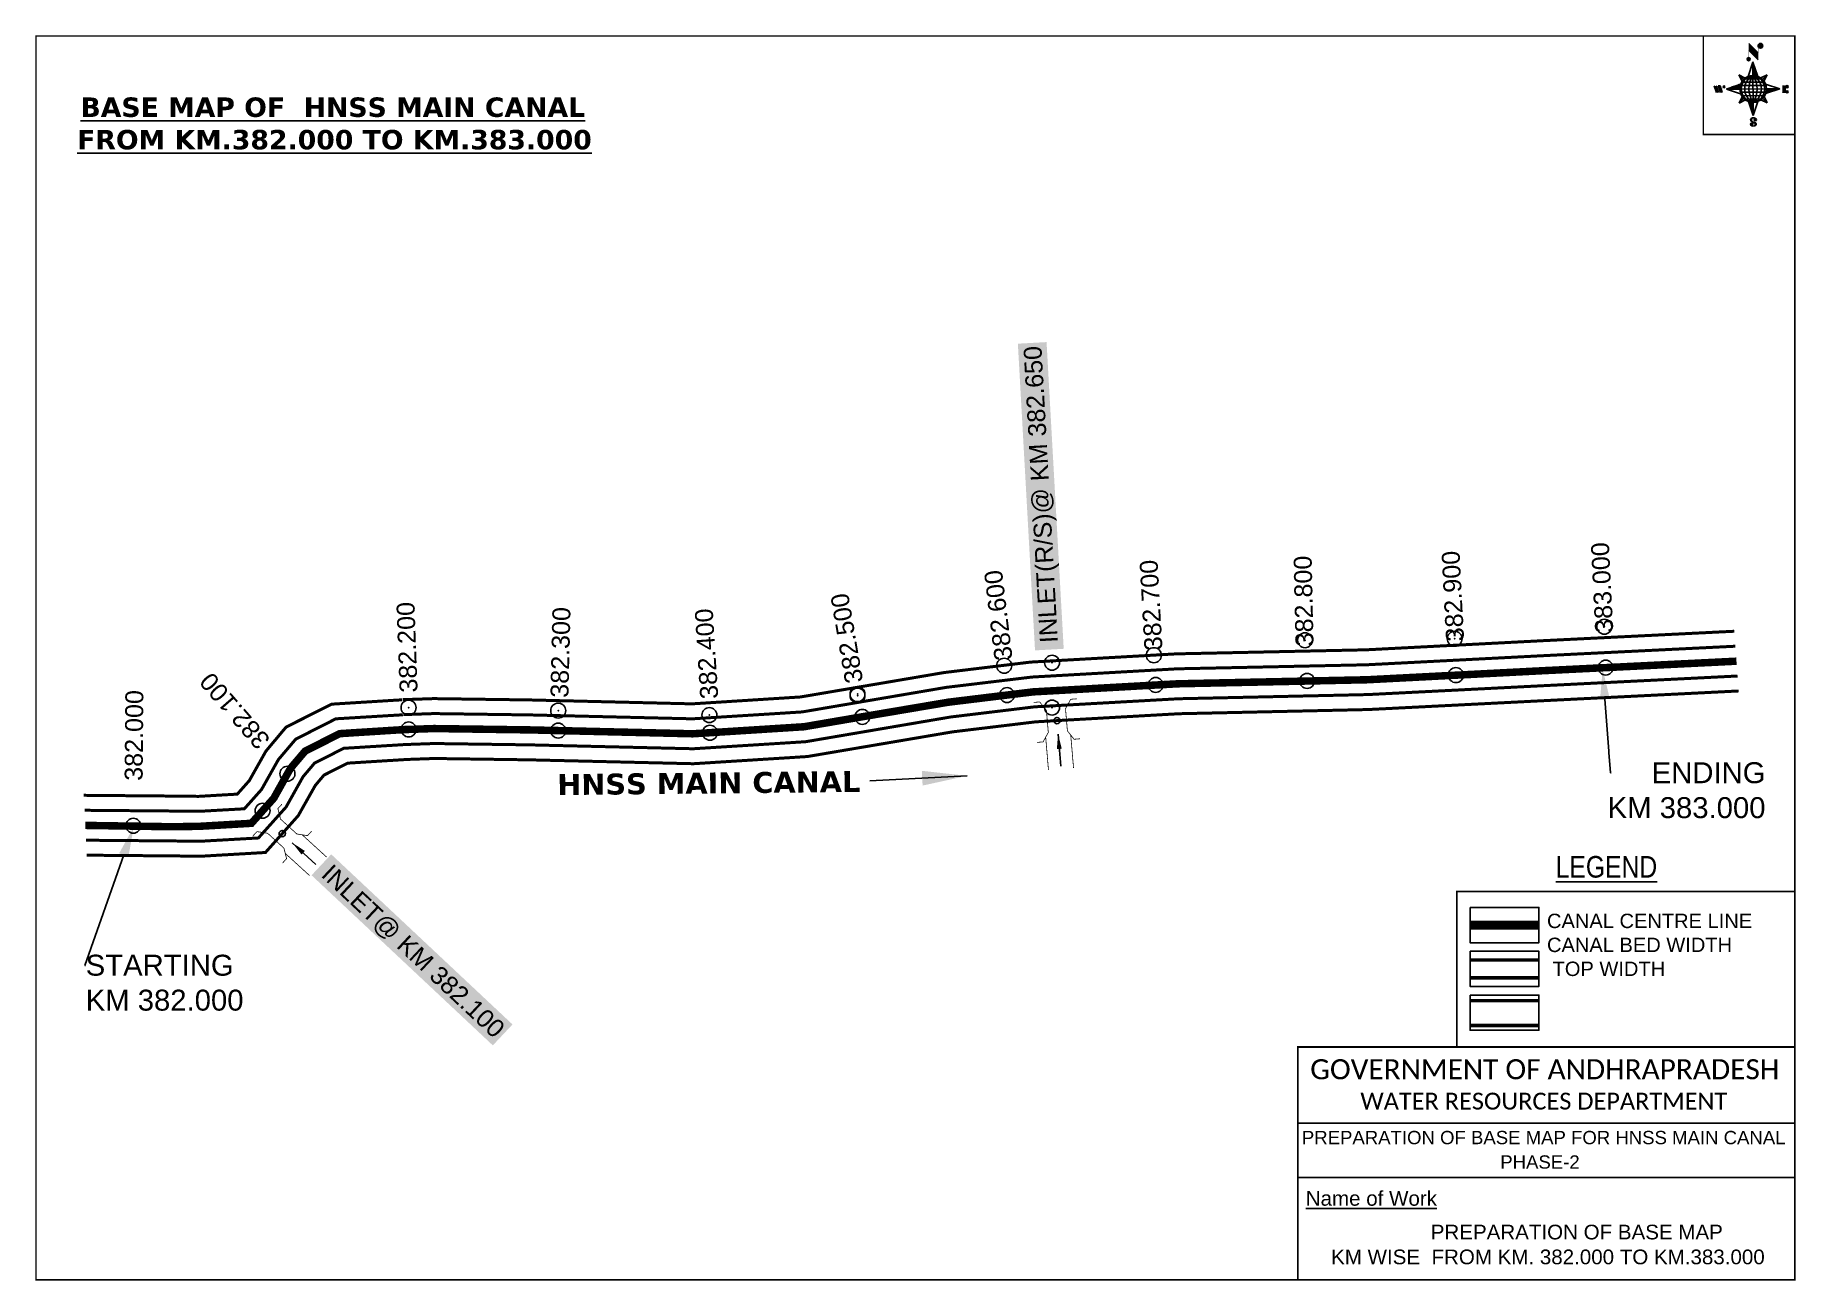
# Model space of a CAD drawing. Header units: inches. Extents: x 176049 to 177225, y 1580781 to 1581613.
import ezdxf
from ezdxf import colors
from ezdxf.entities.mleader import LeaderData, LeaderLine
from ezdxf.enums import TextEntityAlignment as Align
from ezdxf.math import Vec2, Vec3

# ---------------------------------------------------------------- set-up
doc = ezdxf.new("R2010")
doc.units = ezdxf.units.IN
doc.header["$MEASUREMENT"] = 0
doc.header["$PDMODE"] = 32
doc.header["$PDSIZE"] = 10
doc.linetypes.add('HIDDEN2', pattern=[0.1875, 0.125, -0.0625])
for name, color, linetype in [('AQUADUCT', 1, 'Continuous'), ('bord', 1, 'Continuous'), ('CANAL1', 242, 'Continuous'), ('CSMark', 72, 'Continuous'), ('DCBMS', 232, 'Continuous'), ('PAGE', 7, 'Continuous'), ('STRUCTURE', 5, 'Continuous'), ('TEXT', 6, 'Continuous')]:
    doc.layers.add(name, color=color, linetype=linetype)
doc.styles.add('ARIALN', font='ARIALN_1.TTF')
doc.styles.get("Standard").update_dxf_attribs({"font": 'ARIAL_1.TTF'})
doc.dimstyles.get("Standard").update_dxf_attribs({"dimtxt": 0.18, "dimasz": 0.18, "dimexe": 0.18, "dimexo": 0.0625, "dimgap": 0.09, "dimtad": 0, "dimtih": 1, "dimtoh": 1, "dimdec": 4, "dimzin": 0, "dimdsep": 46, "dimtxsty": 'Standard', "dimcen": 0.09, "dimadec": 0, "dimazin": 0, "dimtfac": 1, "dimtdec": 4, "dimtofl": 0, "dimtmove": 0, "dimatfit": 3, "dimfxl": 0, "dimtolj": 1, "dimtzin": 0, "dimarcsym": 0})
pattern_1 = [(267.297113149, (-8720374.938, 50637915.138), (10.5367255337, -0.497431438), [])]
pattern_2 = [(357.297113149, (-8720374.938, 50637915.138), (0.497431438, 10.5367255337), [])]

# ---------------------------------------------------------------- blocks, each defined once
blk = doc.blocks.new('*X8')
at = {"color": 0, "linetype": 'Continuous'}
for p, q in [((6321.6, 240.5), (6322.3, 241.2)), ((6321.6, 240.3), (6322.3, 241)), ((6321.6, 240.1), (6322.3, 240.8)), ((6321.6, 239.9), (6322.4, 240.7)), ((6321.6, 239.8), (6322.4, 240.6)), ((6321.6, 239.6), (6322.5, 240.5)), ((6321.6, 239.4), (6322.5, 240.3)), ((6321.6, 239.2), (6322.6, 240.2)), ((6321.7, 239.1), (6322.6, 240.1)), ((6321.8, 240.8), (6322.4, 241.4)), ((6321.8, 239), (6322.7, 240)), ((6321.8, 239), (6322.8, 239.9)), ((6321.9, 238.9), (6322.9, 239.8)), ((6322, 238.8), (6323, 239.7)), ((6322.1, 241.3), (6322.4, 241.6)), ((6322.1, 238.7), (6323.1, 239.6)), ((6322.2, 238.6), (6323.1, 239.6)), ((6322.3, 238.5), (6323.2, 239.5)), ((6322.4, 238.5), (6323.3, 239.4)), ((6322.5, 238.4), (6323.4, 239.3)), ((6322.7, 238.4), (6323.6, 239.3)), ((6322.8, 238.3), (6323.7, 239.2)), ((6322.9, 238.3), (6323.8, 239.1)), ((6323.1, 238.2), (6323.9, 239.1)), ((6323.2, 238.2), (6324, 239)), ((6323.3, 238.2), (6324.2, 239)), ((6323.5, 238.1), (6324.3, 238.9)), ((6323.7, 238.1), (6324.4, 238.9)), ((6323.8, 238.1), (6324.6, 238.8)), ((6324.1, 238.2), (6324.7, 238.8)), ((6324.3, 238.3), (6324.9, 238.8)), ((6324.6, 238.3), (6325.1, 238.8)), ((6324.8, 238.4), (6325.2, 238.8)), ((6325.1, 238.5), (6325.4, 238.8)), ((6325.4, 238.6), (6325.6, 238.8))]:
    blk.add_line(p, q, dxfattribs=at)
blk = doc.blocks.new('*X7')
at = {"color": 0, "linetype": 'Continuous'}
for p, q in [((6324.4, 240.3), (6324.5, 240.4)), ((6324.6, 240.3), (6324.8, 240.5)), ((6324.7, 240.2), (6325, 240.5)), ((6324.8, 240.2), (6325.2, 240.6)), ((6325, 240.1), (6325.5, 240.6)), ((6325.1, 240.1), (6325.6, 240.6)), ((6325.2, 240), (6325.8, 240.6)), ((6325.3, 240), (6326, 240.6)), ((6325.4, 239.9), (6326.1, 240.6)), ((6325.5, 239.8), (6326.2, 240.5)), ((6325.6, 239.8), (6326.3, 240.5)), ((6325.7, 239.7), (6326.5, 240.4)), ((6325.9, 239.6), (6326.6, 240.3)), ((6326, 239.5), (6326.7, 240.3)), ((6326, 239.4), (6326.8, 240.2)), ((6326.1, 239.3), (6327, 240.2)), ((6326.2, 239.3), (6327.1, 240.1)), ((6326.3, 239.2), (6327.1, 240)), ((6326.4, 239.1), (6327.2, 239.9)), ((6326.5, 239), (6327.3, 239.8)), ((6326.5, 238.9), (6327.4, 239.7)), ((6326.6, 238.8), (6327.5, 239.6)), ((6326.7, 238.7), (6327.5, 239.5)), ((6326.8, 238.6), (6327.6, 239.4)), ((6326.8, 238.5), (6327.7, 239.3)), ((6326.8, 236.5), (6327.4, 237)), ((6326.9, 238.3), (6327.8, 239.2)), ((6326.9, 238.2), (6327.9, 239.1)), ((6326.9, 236.8), (6327.6, 237.4)), ((6327, 238.1), (6327.8, 239)), ((6327, 237.9), (6327.8, 238.8)), ((6327, 237.8), (6327.8, 238.6)), ((6327, 237.6), (6327.8, 238.4)), ((6327, 237.4), (6327.8, 238.2)), ((6327, 237.3), (6327.8, 238)), ((6327, 237.1), (6327.8, 237.9))]:
    blk.add_line(p, q, dxfattribs=at)
blk = doc.blocks.new('H')
at = {"layer": 'bord', "extrusion": (0.000427885, 0.004792, 0.999988)}
h = blk.add_hatch(dxfattribs=at)
h.set_pattern_fill('LINE', color=8, scale=84.387686, angle=-2.7029, style=0)
h.set_pattern_definition(pattern_2)
h.paths.add_polyline_path([(-492, 786, -0.090992), (-448, 775), (-486, 912)])
h = blk.add_hatch(dxfattribs=at)
h.set_pattern_fill('LINE', color=8, scale=84.387686, angle=-92.7029, style=0)
h.set_pattern_definition(pattern_1)
h.paths.add_polyline_path([(-625, 665, -0.090992), (-615, 710), (-751, 671)])
h = blk.add_hatch(dxfattribs=at)
h.set_pattern_fill('LINE', color=8, scale=84.387686, angle=-2.7029, style=0)
h.set_pattern_definition(pattern_2)
h.paths.add_polyline_path([(-504, 533, -0.090992), (-549, 543), (-510, 406)])
h = blk.add_hatch(dxfattribs=at)
h.set_pattern_fill('LINE', color=8, scale=84.387686, angle=-92.7029, style=0)
h.set_pattern_definition(pattern_1)
h.paths.add_polyline_path([(-246, 647), (-372, 653, -0.090992), (-382, 609)])
for p, q in [((-519, 1020, -1217), (-435, 927, -1216)), ((-516, 1087, -1217), (-432, 994, -1217)), ((-538, 774, -1216), (-487, 906, -1216)), ((-487, 906, -1216), (-493, 780, -1216)), ((-487, 906, -1216), (-448, 769, -1216)), ((-865, 701, -1215), (-847, 638, -1215)), ((-847, 700, -1215), (-829, 637, -1215)), ((-829, 699, -1215), (-811, 636, -1215)), ((-829, 699, -1215), (-811, 698, -1215)), ((-811, 698, -1215), (-794, 635, -1215)), ((-752, 665, -1215), (-615, 704, -1215)), ((-627, 794, -1216), (-567, 760, -1216)), ((-627, 794, -1216), (-584, 747, -1215)), ((-599, 731, -1215), (-627, 794, -1216)), ((-421, 753, -1216), (-359, 781, -1216)), ((-359, 781, -1216), (-405, 739, -1216)), ((-359, 781, -1216), (-392, 721, -1215)), ((-379, 693, -1215), (-246, 641, -1215)), ((-213, 669, -1215), (-217, 601, -1215)), ((-752, 665, -1215), (-625, 659, -1215)), ((-619, 614, -1215), (-752, 665, -1215)), ((-639, 526, -1214), (-606, 585, -1215)), ((-639, 526, -1214), (-593, 568, -1215)), ((-577, 553, -1215), (-639, 526, -1214)), ((-511, 400, -1214), (-549, 537, -1214)), ((-460, 533, -1215), (-511, 400, -1214)), ((-505, 527, -1214), (-511, 400, -1214)), ((-371, 513, -1214), (-431, 546, -1215)), ((-371, 513, -1214), (-414, 560, -1215)), ((-399, 576, -1215), (-371, 513, -1214)), ((-246, 641, -1215), (-383, 603, -1215)), ((-373, 647, -1215), (-246, 641, -1215)), ((-197, 600, -1215), (-194, 668, -1215))]:
    blk.add_line(p, q, dxfattribs=at)
at = {"layer": 'bord', "color": 8, "linetype": 'ByBlock', "extrusion": (0.000427885, 0.004792, 0.999988)}
for p, q in [((-375, 679, -1215), (-620, 691, -1215)), ((-386, 711, -1215), (-605, 722, -1215)), ((-411, 744, -1216), (-578, 752, -1216)), ((-493, 780, -1216), (-505, 527, -1214)), ((-373, 647, -1215), (-625, 659, -1215)), ((-378, 616, -1215), (-623, 628, -1215)), ((-392, 585, -1215), (-611, 595, -1215)), ((-420, 555, -1215), (-587, 562, -1215))]:
    blk.add_line(p, q, dxfattribs=at)
at = {"layer": 'bord', "extrusion": (0.000427885, 0.004792, 0.999988), "elevation": -1212}
for points, const_width in [([(-522, 960), (-516, 1093)], 1.61), ([(-434, 933), (-428, 1066)], 1.61), ([(-870, 707), (-846, 706)], 0.642), ([(-829, 643), (-821, 678)], 0.642), ([(-793, 641), (-782, 694)], 0.642), ([(-223, 676), (-174, 673)], 0.706), ([(-829, 643), (-855, 644)], 0.642), ([(-811, 642), (-784, 641)], 0.642), ([(-177, 605), (-226, 607)], 0.706), ([(-195, 645), (-185, 644)], 0.706)]:
    blk.add_lwpolyline(points, dxfattribs=dict(at, const_width=const_width))
for points, const_width in [([(-414, 1073, 1), (-398, 1058, 1)], 22.3), ([(-530, 950, 1), (-520, 939, 1)], 14.8), ([(-776, 697, 1), (-769, 690, 1)], 8.9), ([(-180, 618, 1), (-173, 611, 1)], 9.79), ([(-178, 667, 1), (-171, 660, 1)], 9.79), ([(-490, 362, 1), (-498, 369, 1)], 11.1), ([(-525, 322, 1), (-533, 329, 1)], 11.1)]:
    blk.add_lwpolyline(points, format="xyb", close=True, dxfattribs=dict(at, const_width=const_width))
for points in [[(-537, 317), (-531, 310), (-520, 307), (-505, 307), (-494, 310), (-486, 318), (-487, 326), (-491, 333), (-494, 336), (-503, 341), (-522, 347), (-530, 352), (-534, 355), (-537, 363), (-537, 373), (-530, 381), (-520, 384), (-504, 384), (-493, 380), (-487, 373)], [(-522, 348), (-526, 354), (-528, 361), (-528, 371), (-526, 375), (-521, 381), (-515, 384)], [(-505, 307), (-499, 312), (-497, 319), (-497, 327), (-501, 335), (-509, 343)]]:
    blk.add_lwpolyline(points, dxfattribs=at)
at = {"layer": 'bord', "extrusion": (0.000427885, 0.004792, 0.999988)}
for centre, radius in [((-406, 1065, -1212), 22.3), ((-525, 944, -1212), 14.8), ((-773, 694, -1212), 8.9), ((-498, 659, -1212), 127), ((-177, 615, -1212), 9.79), ((-174, 663, -1212), 9.79), ((-494, 365, -1212), 11.1), ((-529, 325, -1212), 11.1)]:
    blk.add_circle(centre, radius, dxfattribs=at)
at = {"layer": 'bord', "color": 8, "linetype": 'ByBlock', "extrusion": (0.000427885, 0.004792, 0.999988)}
for centre, radius, start, end in [((-482, 658, -1212), 128, 94.9254, 259.6691), ((-437, 656, -1212), 141, 113.2864, 241.308), ((-316, 651, -1212), 222, 142.5892, 212.0053), ((-560, 662, -1212), 141, 293.2864, 61.308), ((-681, 668, -1212), 222, 322.5892, 32.0053), ((-515, 660, -1212), 128, 274.9254, 79.6691)]:
    blk.add_arc(centre, radius, start, end, dxfattribs=at)
at = {"layer": 'bord', "extrusion": (0.000427885, 0.004792, 0.999988)}
for points in [[(-516, 1093, -1212), (-431, 1000, -1212), (-519, 1026, -1212), (-434, 933, -1212)], [(-864, 707, -1212), (-846, 706, -1212), (-846, 644, -1212), (-829, 643, -1212)], [(-829, 705, -1212), (-811, 704, -1212), (-811, 642, -1212), (-793, 641, -1212)], [(-193, 674, -1212), (-197, 606, -1212), (-213, 675, -1212), (-216, 607, -1212)]]:
    blk.add_solid(points, dxfattribs=at)
at = {"layer": 'bord', "extrusion": (0.000427885, 0.004792, 0.999988), "xscale": 7.977342409717546, "yscale": 7.977342408231451, "zscale": 7.977342408476333, "rotation": 138.0840426661453}
for name, p in [('*X7', (38301, -31929, -1212)), ('*X8', (38314, -31951, -1212))]:
    blk.add_blockref(name, p, dxfattribs=at)
blk = doc.blocks.new('IN')
at = {"layer": 'STRUCTURE', "color": 190, "const_width": 0.5}
for points in [[(763895.1, 1696672), (763895.1, 1696668), (763889.1, 1696664), (763881.7, 1696664), (763874.3, 1696664), (763868.3, 1696668), (763868.3, 1696672)], [(763871.3, 1696666), (763849.3, 1696666)], [(763871.3, 1696649.2), (763849.3, 1696649.2)], [(763868.3, 1696643.2), (763868.3, 1696647.2), (763874.3, 1696651.2), (763881.7, 1696651.2), (763881.7, 1696651.2), (763881.7, 1696651.2), (763889.1, 1696651.2), (763895.1, 1696647.2), (763895.1, 1696643.2)]]:
    blk.add_lwpolyline(points, dxfattribs=at)
at = {"layer": 'STRUCTURE', "color": 0}
blk.add_circle((763881.7, 1696657.6), 2.11, dxfattribs=at)
blk.add_leader([(763872.7, 1696657.6), (763851.2, 1696657.6)], dimstyle='Standard', override={"dimasz": 10, "dimgap": 0.09, "dimtad": 0}, dxfattribs=at)

msp = doc.modelspace()

# ---------------------------------------------------------------- linework, layer by layer
for p in [(176728, 1581194, 701), (176728, 1581194, 701), (176598, 1581172, 700)]:
    msp.add_point(p)
at = {"layer": 'CANAL1', "color": 200, "const_width": 2}
for points in [[(176294.1, 1581169.3), (176314.8, 1581170), (176379.5, 1581169.1), (176487.5, 1581166.5), (176559.9, 1581171.1), (176655.8, 1581187.4), (176713.7, 1581194.4), (176811.2, 1581199.9), (176937.9, 1581202.6), (177056.1, 1581208.7), (177183.8, 1581215)], [(176295.5, 1581129.3), (176315.2, 1581130), (176378.7, 1581129.1), (176488.3, 1581126.5), (176564.5, 1581131.3), (176661.6, 1581147.8), (176717.2, 1581154.5), (176812.8, 1581159.9), (176939.3, 1581162.7), (177058.1, 1581168.7), (177186.7, 1581175.1)], [(176139.8, 1581104.9), (176157.8, 1581104.7), (176183.6, 1581106.2), (176191.6, 1581115.2), (176202.7, 1581134.9), (176216.2, 1581151), (176246.7, 1581166.3), (176293.6, 1581169.2)], [(176141.7, 1581064.9), (176159.2, 1581064.7), (176202.4, 1581067.2), (176224.3, 1581091.8), (176235.7, 1581112), (176241.5, 1581118.9), (176257.4, 1581126.9), (176296.1, 1581129.3)], [(176081, 1581105.4), (176139.8, 1581104.9)], [(176083, 1581065.4), (176141.7, 1581064.9)]]:
    msp.add_lwpolyline(points, dxfattribs=at)
at = {"layer": 'CANAL1', "color": 1, "linetype": 'HIDDEN2', "ltscale": 100, "const_width": 5}
msp.add_lwpolyline([(176294.8, 1581149.3), (176315, 1581150), (176379.1, 1581149.1), (176487.9, 1581146.5), (176562.2, 1581151.2), (176599.6, 1581157.6), (176658.7, 1581167.6), (176699.7, 1581172.6), (176715.4, 1581174.5), (176812, 1581179.9), (176938.6, 1581182.6), (177057.1, 1581188.7), (177097.9, 1581190.7), (177185.3, 1581195)], dxfattribs=at)
at = {"layer": 'CANAL1', "color": 5, "const_width": 2}
for points in [[(176294.5, 1581159.3), (176314.9, 1581160), (176379.3, 1581159.1), (176487.7, 1581156.5), (176561, 1581161.1), (176657.2, 1581177.5), (176714.5, 1581184.4), (176811.6, 1581189.9), (176938.2, 1581192.6), (177056.6, 1581198.7), (177184.5, 1581205)], [(176295.2, 1581139.3), (176315.1, 1581140), (176378.9, 1581139.1), (176488.1, 1581136.5), (176563.3, 1581141.2), (176660.1, 1581157.7), (176716.3, 1581164.5), (176812.4, 1581169.9), (176939, 1581172.7), (177057.6, 1581178.7), (177186, 1581185.1)], [(176140.3, 1581094.9), (176158.1, 1581094.7), (176188.3, 1581096.4), (176199.8, 1581109.3), (176211, 1581129.2), (176222.6, 1581142.9), (176249.4, 1581156.5), (176294.2, 1581159.2)], [(176141.2, 1581074.9), (176158.8, 1581074.7), (176197.7, 1581076.9), (176216.2, 1581097.6), (176227.5, 1581117.8), (176235.2, 1581126.9), (176254.7, 1581136.8), (176295.4, 1581139.3)], [(176081.5, 1581095.4), (176140.3, 1581094.9)], [(176082.5, 1581075.4), (176141.2, 1581074.9)]]:
    msp.add_lwpolyline(points, dxfattribs=at)
at = {"layer": 'CANAL1', "color": 1, "linetype": 'HIDDEN2', "ltscale": 8, "const_width": 5}
msp.add_lwpolyline([(176082, 1581085.3), (176114.1, 1581084.8), (176140.5, 1581084.4), (176158.5, 1581084.7), (176193, 1581086.7), (176208, 1581103.5), (176217.1, 1581119.8), (176219.2, 1581123.5), (176228.9, 1581134.9), (176252, 1581146.6), (176294.8, 1581149.3)], dxfattribs=at)
at = {"layer": 'CANAL1', "color": 1, "linetype": 'HIDDEN2', "ltscale": 100, "const_width": 6, "elevation": -0.4}
msp.add_lwpolyline([(177053.3, 1581018.7), (177007.3, 1581018.7)], dxfattribs=at)
at = {"layer": 'CANAL1', "color": 5, "const_width": 2.4, "elevation": -0.4}
for points in [[(177053.3, 1580995.4), (177007.3, 1580995.4)], [(177053.3, 1580983.4), (177007.3, 1580983.4)]]:
    msp.add_lwpolyline(points, dxfattribs=at)
at = {"layer": 'CANAL1', "color": 200, "const_width": 2.4, "elevation": -0.4}
for points in [[(177053.3, 1580968.2), (177007.3, 1580968.2)], [(177053.3, 1580951.7), (177007.3, 1580951.7)]]:
    msp.add_lwpolyline(points, dxfattribs=at)
at = {"layer": 'CSMark', "color": 2}
for p in [(177097, 1581218), (176897, 1581209), (176997, 1581210), (176696, 1581192), (176796, 1581199), (176598, 1581173), (176298, 1581164), (176398, 1581162), (176499, 1581159), (176728, 1581164)]:
    msp.add_point(p, dxfattribs=at)
at = {"layer": 'CSMark', "color": 3}
for p in [(176898.4, 1581181.8), (176997.8, 1581185.7), (177097.9, 1581190.7), (176697.9, 1581172.4), (176797.2, 1581179.1), (176601.2, 1581157.8), (176298.1, 1581149.4), (176398, 1581148.6), (176499.4, 1581147.2), (176217.1, 1581119.8), (176200.5, 1581095.1), (176114.1, 1581085.1)]:
    msp.add_point(p, dxfattribs=at)
at = {"layer": 'PAGE', "const_width": 1}
msp.add_lwpolyline([(176049.1, 1580781.7), (177224.3, 1580781.7), (177224.3, 1581612.7), (176049.1, 1581612.7), (176049.1, 1580781.7)], dxfattribs=at)
at = {"layer": 'PAGE'}
for points, const_width in [([(177224.3, 1581612.7), (177163.2, 1581612.7), (177163.2, 1581546.9), (177224.3, 1581546.9)], 1), ([(176998.5, 1581041.1), (177224.3, 1581041.1), (177224.3, 1580937.3), (176998.5, 1580937.3)], 1.2), ([(176892.2, 1580937.3), (177224.3, 1580937.3), (177224.3, 1580781.7), (176892.2, 1580781.7)], 1.2)]:
    msp.add_lwpolyline(points, close=True, dxfattribs=dict(at, const_width=const_width))
at = {"layer": 'PAGE', "elevation": -0.4}
for points in [[(177007.3, 1581030.5), (177053.3, 1581030.5), (177053.3, 1581006.9), (177007.3, 1581006.9)], [(177007.3, 1581001.2), (177053.3, 1581001.2), (177053.3, 1580977.7), (177007.3, 1580977.7)], [(177007.3, 1580971.9), (177053.3, 1580971.9), (177053.3, 1580948.4), (177007.3, 1580948.4)]]:
    msp.add_lwpolyline(points, close=True, dxfattribs=at)
at = {"layer": 'PAGE'}
for points in [[(176892.2, 1580886.3), (177224.3, 1580886.3)], [(176892.2, 1580850), (177224.3, 1580850)]]:
    msp.add_lwpolyline(points, dxfattribs=at)

# ---------------------------------------------------------------- block references
at = {"layer": 'AQUADUCT', "color": 1, "xscale": 0.0703495379661093, "yscale": 0.07034953800030053, "zscale": 0.07034953795990817, "rotation": 3.078330607406165}
msp.add_blockref('H', (177233.9, 1581533.3, 85.4), dxfattribs=at)
at = {"layer": 'STRUCTURE', "color": 0}
for p, rotation in [((1931828, 963257.6), 94.84349923835633), ((1883844.6, 2320105.3), 137.6404880965932)]:
    msp.add_blockref('IN', p, dxfattribs=dict(at, rotation=rotation))

# ---------------------------------------------------------------- texts
at = {"layer": 'CANAL1', "color": 7, "insert": (176396.3, 1581119.5), "char_height": 14, "width": 205.129, "attachment_point": 1, "rotation": 0.6183}
msp.add_mtext('\\pi0.96322;{\\fVerdana|b1|i0|c0|p34;HNSS MAIN CANAL}', dxfattribs=at)
at = {"layer": 'CSMark', "color": 1}
for s, rotation, p in [('382.900', 92.9141, (176997.3, 1581208.2)), ('383.000', 92.8411, (177097, 1581213.9)), ('382.600', 96.8781, (176695.7, 1581195.6)), ('382.700', 93.2006, (176795.8, 1581202.2)), ('382.800', 91.2507, (176896.7, 1581204.9)), ('382.200', 92.0842, (176298.1, 1581174)), ('382.500', 99.6684, (176595.9, 1581180.4)), ('382.300', 88.6479, (176398.8, 1581170.6)), ('382.400', 93.6236, (176499, 1581169.7)), ('382.100', 130.9726, (176201.7, 1581138.9)), ('382.000', 89.5, (176114.3, 1581115.1))]:
    msp.add_text(s, height=12, rotation=rotation, dxfattribs=at).set_placement(p, align=Align.MIDDLE_LEFT)
at = {"layer": 'PAGE', "extrusion": (0.000201441, 0.004807, 0.999988), "style": 'ARIALN'}
msp.add_text('%%ULEGEND', height=14.4, rotation=359.9999, dxfattribs=at).set_placement((177098.4, 1581039.2, 7635.5), align=Align.MIDDLE)
at = {"layer": 'PAGE', "extrusion": (0.000201441, 0.004807, 0.999988)}
for s, height, p in [('PREPARATION OF BASE MAP FOR HNSS MAIN CANAL', 8.878, (176894.9, 1580853.9, 7634.6)), ('%%UName of Work', 9.822, (176897.5, 1580812.8, 7633.3))]:
    msp.add_text(s, height=height, rotation=359.9999, dxfattribs=at).set_placement(p)
for s, height, p in [('PHASE-2', 8.88, (177054, 1580842, 7634.6)), ('PREPARATION OF BASE MAP', 9.822, (177078.6, 1580795.2, 7633.4)), ('KM WISE  FROM KM. 382.000 TO KM.383.000', 9.822, (177059.3, 1580778.6, 7633.4))]:
    msp.add_text(s, height=height, rotation=359.9999, dxfattribs=at).set_placement(p, align=Align.MIDDLE_CENTER)
at = {"layer": 'PAGE', "extrusion": (0.000201441, 0.004807, 0.999988), "attachment_point": 1, "text_direction": (1, -1e-06, -0.000201)}
for s, insert, char_height, width in [('CANAL CENTRE LINE CANAL BED WIDTH {\\H2.3732x; }\\P TOP WIDTH{\\H1.9155x; }', (177058.7, 1581026.3, -0.4), 9.6, 168.926), ('\\pi3.5885;{\\fCalibri|b0|i0|c0|p34;\\H1.3333x;GOVERNMENT OF ANDHRAPRADESH\\P\\pi37.073;\\H0.83998x;WATER RESOURCES DEPARTMENT}', (176896.9, 1580929.1, -1.3), 10.059, 321.276)]:
    msp.add_mtext(s, dxfattribs=dict(at, insert=insert, char_height=char_height, width=width))
at = {"layer": 'STRUCTURE', "color": 5, "char_height": 12, "attachment_point": 1, "bg_fill": 1, "box_fill_scale": 1.3, "bg_fill_color": 7, "bg_fill_true_color": 16777215, "bg_fill_transparency": 4390977}
for s, insert, width, rotation in [('\\pi0.84172;INLET(R/S)@ KM 382.650', (176720, 1581206), 198.014, 93.2006), ('\\pi0.84172;INLET@ KM 382.100', (176246.5, 1581060.9), 158.903, 316.8258)]:
    msp.add_mtext(s, dxfattribs=dict(at, insert=insert, width=width, rotation=rotation))
at = {"layer": 'TEXT', "color": 1, "insert": (176057, 1581571.6), "char_height": 13, "width": 379.826, "attachment_point": 1}
msp.add_mtext('\\pi21.755;{\\fVerdana|b1|i0|c0|p34;\\LBASE MAP OF  HNSS MAIN CANAL \\P\\pi19.564;FROM KM.382.000 TO KM.383.000}', dxfattribs=at)

# ---------------------------------------------------------------- leaders
at = {"layer": 'CANAL1', "color": 7}
msp.add_leader([(176671.2, 1581118.4), (176606.3, 1581115)], dimstyle='Standard', override={"dimasz": 30, "dimgap": 0.09, "dimtad": 0}, dxfattribs=at)
at = {"layer": 'DCBMS', "color": 5}
ml = msp.add_multileader_mtext('Standard', dxfattribs=at)
ml.set_content('STARTING\\PKM 382.000', color=5)
ml.set_leader_properties()
ml.build(insert=Vec2(0, 0))
ml.multileader.update_dxf_attribs({"dogleg_length": 0.36, "arrow_head_size": 20})
ctx = ml.context
ctx.base_point, ctx.char_height, ctx.arrow_head_size, ctx.landing_gap_size, ctx.plane_origin = Vec3(176082.2, 1580991.8), 14, 20, 0.09, Vec3(176253.1, 1581064.6)
notes = []
notes.append((ctx, [(1, (1, 1, 0), (176081.8, 1580991.8), (1, 0), 0.36, [(0, [(176114.4, 1581084.4)], 0, [])])]))
ctx.mtext.insert, ctx.mtext.flow_direction = Vec3(176082.3, 1580998.9), 5
for ctx, leaders in notes:
    for number, flags, end, landing, length, lines in leaders:
        leader = LeaderData()
        leader.index, (leader.has_last_leader_line, leader.has_dogleg_vector, leader.attachment_direction) = number, flags
        leader.last_leader_point, leader.dogleg_vector, leader.dogleg_length = Vec3(end), Vec3(landing), length
        for number, points, colour, breaks in lines:
            line = LeaderLine()
            line.index, line.vertices, line.color, line.breaks = number, Vec3.list(points), colors.encode_raw_color(colour), breaks
            leader.lines.append(line)
        ctx.leaders.append(leader)

# ---------------------------------------------------------------- next in the draw order: leaders
ml = msp.add_multileader_mtext('Standard', dxfattribs=at)
ml.set_content('ENDING \\PKM 383.000', color=5)
ml.set_leader_properties()
ml.build(insert=Vec2(0, 0))
ml.multileader.update_dxf_attribs({"dogleg_length": 0.36, "arrow_head_size": 20})
ctx = ml.context
ctx.base_point, ctx.char_height, ctx.arrow_head_size, ctx.landing_gap_size, ctx.plane_origin = Vec3(177101.5, 1581120.4), 14, 20, 0.09, Vec3(177245.2, 1581332.8)
ctx.text_align_type = 2
notes = []
notes.append((ctx, [(1, (1, 1, 0), (177101.1, 1581120.4), (1, 0), 0.36, [(0, [(177095.9, 1581189.6)], 0, [])])]))
ctx.mtext.insert, ctx.mtext.width, ctx.mtext.alignment, ctx.mtext.flow_direction = Vec3(177204.7, 1581127.5), 109.049, 3, 5
ctx.mtext.has_bg_fill, ctx.mtext.bg_color, ctx.mtext.bg_scale_factor, ctx.mtext.bg_transparency, ctx.mtext.use_window_bg_color = 1, -1027028792, 1.5, 0, 1
for ctx, leaders in notes:
    for number, flags, end, landing, length, lines in leaders:
        leader = LeaderData()
        leader.index, (leader.has_last_leader_line, leader.has_dogleg_vector, leader.attachment_direction) = number, flags
        leader.last_leader_point, leader.dogleg_vector, leader.dogleg_length = Vec3(end), Vec3(landing), length
        for number, points, colour, breaks in lines:
            line = LeaderLine()
            line.index, line.vertices, line.color, line.breaks = number, Vec3.list(points), colors.encode_raw_color(colour), breaks
            leader.lines.append(line)
        ctx.leaders.append(leader)

doc.saveas('drawing.dxf')
